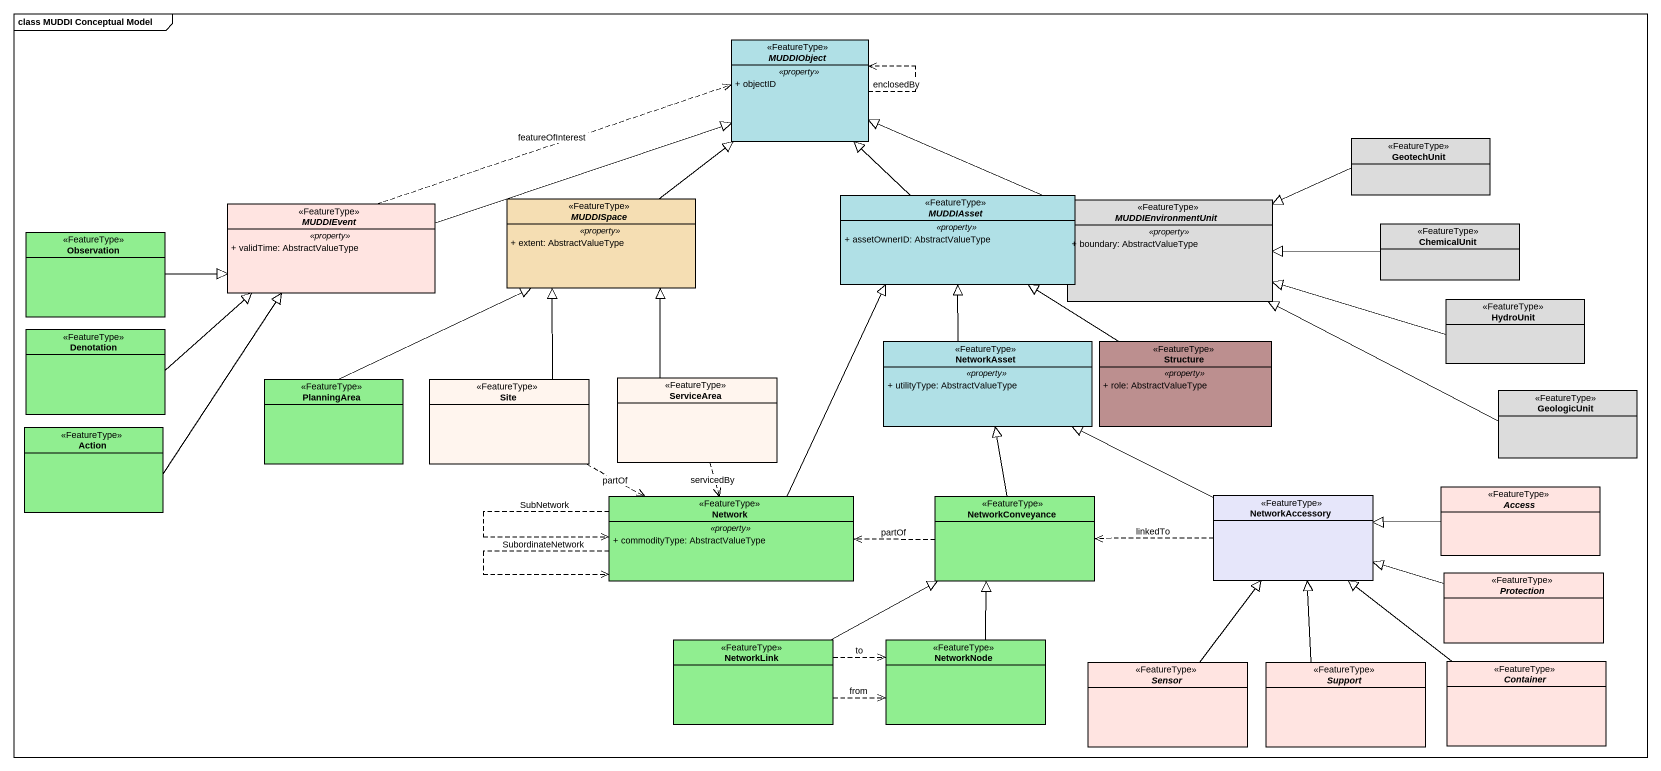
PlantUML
@startuml
mainframe class MUDDI Conceptual Model
hide circle
hide empty members
skinparam classAttributeIconSize 0
abstract class MUDDIObject <<FeatureType>> #B0E0E6 {
  .. <<property>> ..
  + objectID
}
class GeotechUnit <<FeatureType>> #DCDCDC
abstract class MUDDIEvent <<FeatureType>> #FFE4E1 {
  .. <<property>> ..
  + validTime: AbstractValueType
}
abstract class MUDDISpace <<FeatureType>> #F5DEB3 {
  .. <<property>> ..
  + extent: AbstractValueType
}
abstract class MUDDIAsset <<FeatureType>> #B0E0E6 {
  .. <<property>> ..
  + assetOwnerID: AbstractValueType
}
abstract class MUDDIEnvironmentUnit <<FeatureType>> #DCDCDC {
  .. <<property>> ..
  + boundary: AbstractValueType
}
class ChemicalUnit <<FeatureType>> #DCDCDC
class Observation <<FeatureType>> #90EE90
class HydroUnit <<FeatureType>> #DCDCDC
class Denotation <<FeatureType>> #90EE90
class NetworkAsset <<FeatureType>> #B0E0E6 {
  .. <<property>> ..
  + utilityType: AbstractValueType
}
class Structure <<FeatureType>> #BC8F8F {
  .. <<property>> ..
  + role: AbstractValueType
}
class PlanningArea <<FeatureType>> #90EE90
class Site <<FeatureType>> #FFF5EE
class ServiceArea <<FeatureType>> #FFF5EE
class GeologicUnit <<FeatureType>> #DCDCDC
class "Action" as Action_ <<FeatureType>> #90EE90
class "Network" as Network_ <<FeatureType>> #90EE90 {
  .. <<property>> ..
  + commodityType: AbstractValueType
}
class NetworkConveyance <<FeatureType>> #90EE90
class NetworkAccessory <<FeatureType>> #E6E6FA
abstract class Access <<FeatureType>> #FFE4E1
abstract class Protection <<FeatureType>> #FFE4E1
class NetworkLink <<FeatureType>> #90EE90
class NetworkNode <<FeatureType>> #90EE90
abstract class Sensor <<FeatureType>> #FFE4E1
abstract class Support <<FeatureType>> #FFE4E1
abstract class Container <<FeatureType>> #FFE4E1
MUDDIObject ..> MUDDIObject : enclosedBy
GeotechUnit -left-|> MUDDIEnvironmentUnit
MUDDIEvent -right-|> MUDDIObject
MUDDIEvent .right.> MUDDIObject : featureOfInterest
MUDDISpace -up-|> MUDDIObject
MUDDIAsset -up-|> MUDDIObject
MUDDIEnvironmentUnit -left-|> MUDDIObject
ChemicalUnit -left-|> MUDDIEnvironmentUnit
Observation -right-|> MUDDIEvent
HydroUnit -left-|> MUDDIEnvironmentUnit
Denotation -right-|> MUDDIEvent
NetworkAsset -up-|> MUDDIAsset
Structure -up-|> MUDDIAsset
PlanningArea -up-|> MUDDISpace
Site -up-|> MUDDISpace
Site .right.> Network_ : partOf
ServiceArea -up-|> MUDDISpace
ServiceArea ..> Network_ : servicedBy
GeologicUnit -left-|> MUDDIEnvironmentUnit
Action_ -up-|> MUDDIEvent
Network_ -up-|> MUDDIAsset
Network_ ..> Network_ : SubordinateNetwork
Network_ ..> Network_ : SubNetwork
NetworkConveyance -up-|> NetworkAsset
NetworkConveyance .left.> Network_ : partOf
NetworkAccessory -left-|> NetworkAsset
NetworkAccessory .left.> NetworkConveyance : linkedTo
Access -left-|> NetworkAccessory
Protection -left-|> NetworkAccessory
NetworkLink -right-|> NetworkConveyance
NetworkLink .right.> NetworkNode : from
NetworkLink .right.> NetworkNode : to
NetworkNode -up-|> NetworkConveyance
Sensor -up-|> NetworkAccessory
Support -up-|> NetworkAccessory
Container -up-|> NetworkAccessory
@enduml
